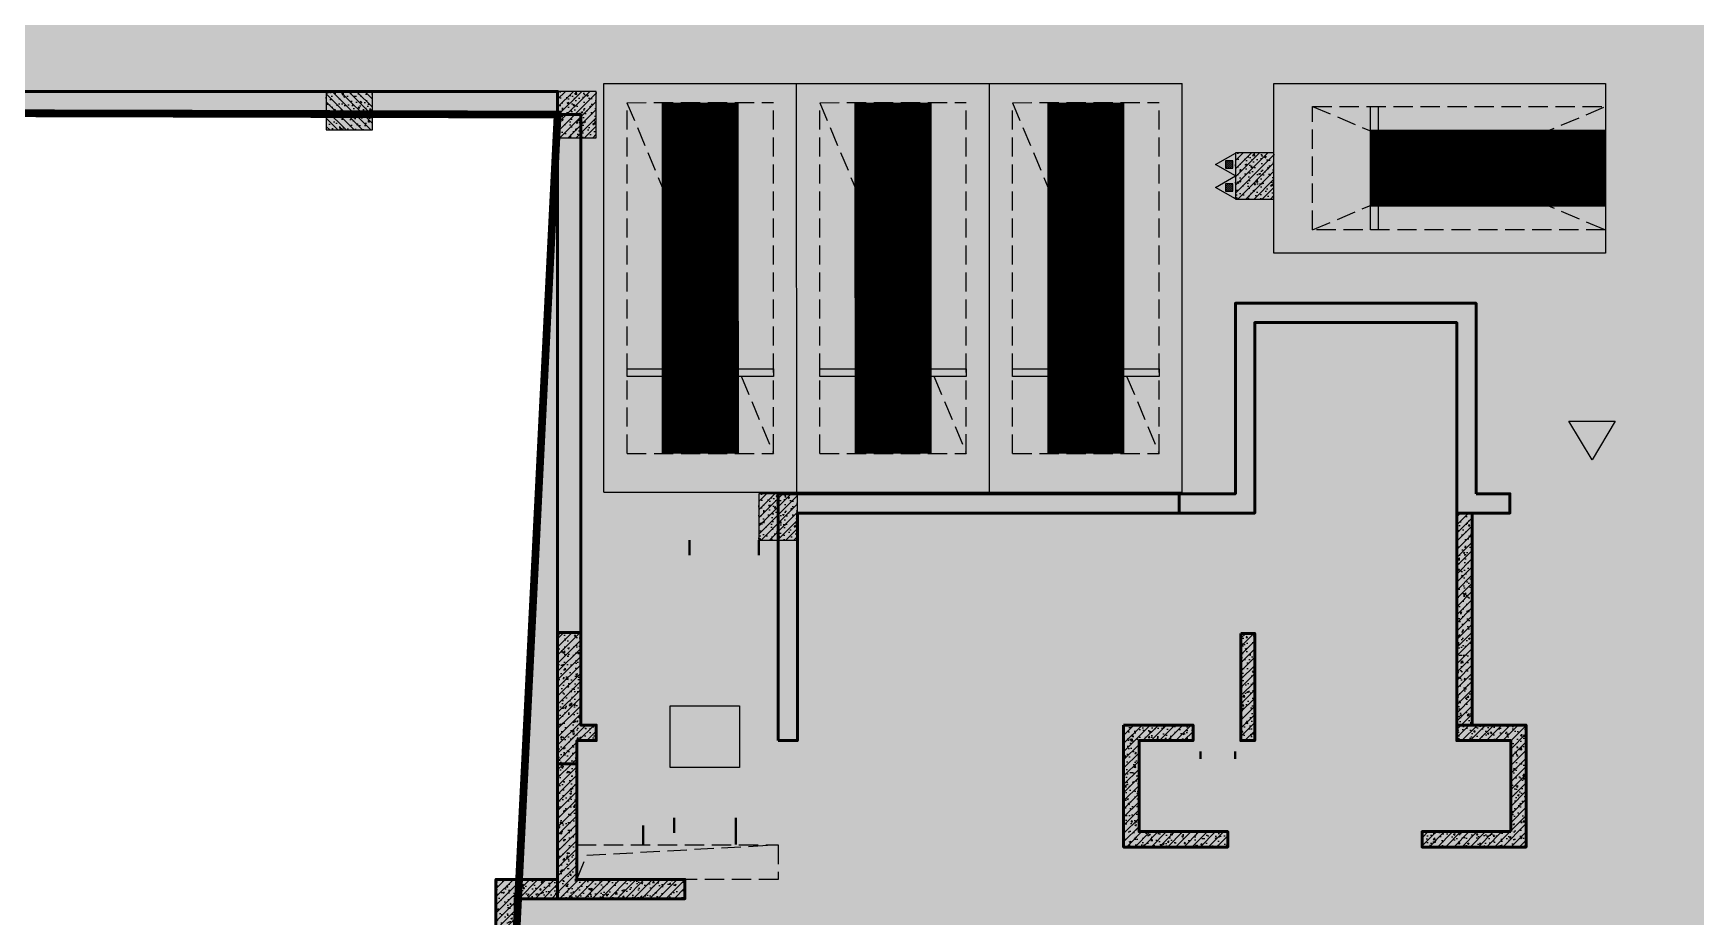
# Model space of a CAD drawing. Extents: x -1338203 to 1886333, y -530034 to 1031844.
# Drawn here: x 744757 to 766316, y -399255 to -387801 of the extents above; entities that cross this region are included whole.
import ezdxf

# ---------------------------------------------------------------- set-up
doc = ezdxf.new("R2010")
doc.units = 0
doc.header["$LTSCALE"] = 1000
doc.header["$MEASUREMENT"] = 0
for name, pattern in [('A-001-平面B2$0$__DASH', [0.35, 0.25, -0.1]), ('A-001-平面参照B2$0$A-001-平面参照B2$0$DASH', [0.35, 0.25, -0.1]), ('DASH', [0.35, 0.25, -0.1])]:
    doc.linetypes.add(name, pattern=pattern)
for name, color, linetype in [('A-001-平面参照B2$0$0A-O-HOLE', 52, 'Continuous'), ('A-001-车位参照B2$0$A-001-车位参照B2$0$0A-P-PKNG-CAR(B)', 21, 'Continuous'), ('M001-预留预埋B2$0$0M-A-JGLD', 3, 'Continuous'), ('M001-预留预埋B2$0$0M-A-LD', 4, 'Continuous'), ('M08预留预埋-B2$0$0M-A-LD', 4, 'Continuous'), ('p-a-regular', 5, 'Continuous'), ('S-08-墙柱B2_B1$0$0S-CW-HATCH', 251, 'Continuous'), ('S-08-墙柱B2_B1$0$0S-CW-HATCH-UP', 251, 'Continuous'), ('S001地下二墙柱$0$0S-CW-HATCH', 251, 'Continuous'), ('S001地下二墙柱$0$0S-CW-HATCH-UP', 251, 'Continuous'), ('S001地下二墙柱$0$S001地下二墙柱$0$0S-CC-LINE', 52, 'Continuous'), ('S001地下二墙柱$0$S001地下二墙柱$0$0S-CW-HATCH', 251, 'Continuous'), ('S001地下二墙柱$0$S001地下二墙柱$0$0S-CW-HATCH-UP', 251, 'Continuous'), ('地面指向箭头', 7, 'Continuous'), ('负二层消火栓$0$负二层消火栓$1$0P-EQUIP-FH', 7, 'Continuous')]:
    doc.layers.add(name, color=color, linetype=linetype)
doc.layers.add('p-a-mini', color=7, linetype='Continuous', true_color=0x0050ff)
doc.layers.add('p-a-regular-narrow', color=7, linetype='Continuous', true_color=0x9600ff)
doc.layers.add('p-h-walkable', color=7, linetype='Continuous', lineweight=70, true_color=0xf0f0f0)
doc.layers.add('S-08-墙柱B2_B1$0$0S-CW-LINE', color=7, linetype='Continuous', lineweight=50)
doc.layers.add('S001地下二墙柱$0$0S-CW-LINE', color=7, linetype='Continuous', lineweight=50)
pattern_1 = [(45, (761506.6001984025, -402460.9265819573), (-53.03300858899106, 53.03300858899107), []), (49.99999999999999, (761506.6001984025, -402460.9265819573), (215.178054780226, -18.82564049477853), [22.5, -247.5]), (355, (761506.6001984025, -402460.9265819573), (-41.6254000839, 225.6576401100035), [18, -198]), (100.4514, (761524.5317024025, -402462.4953839573), (173.5528145142065, 206.8318626182861), [19.122057, -210.3426336]), (46.18420000000002, (761506.6001984025, -402400.9265819573), (320.1723145876933, -49.65570429870542), [33.74999999999971, -371.2499999999977]), (96.6356, (761533.2812219025, -402405.0645740573), (280.398811664611, 292.2353612701325), [28.6830864, -315.5139]), (351.1842, (761506.6001984025, -402400.9265819573), (280.3985835400882, 292.2355802775974), [27, -297]), (21, (761536.6001984025, -402415.9265819573), (179.0721156355385, -120.7856671996016), [22.5, -247.5]), (326.0000000000001, (761536.6001984025, -402415.9265819573), (72.99459957647451, 217.5450135140559), [18, -198]), (71.4514, (761551.5228683031, -402425.9920637573), (252.066788574447, 96.75914901298572), [19.122057, -210.3426336]), (37.50000000000001, (761506.6001984025, -402460.9265819573), (3.647956595187201, 99.86815614939344), [0, -195.6, 0, -201, 0, -198.75]), (7.499999999999999, (761506.6001984025, -402460.9265819573), (78.92086123264458, 118.3235135647081), [0, -114.6, 0, -191.1, 0, -75.75]), (327.5, (761439.7001984022, -402460.9265819573), (160.1467308517227, -6.766461520313927), [0, -75, 0, -234, 0, -310.5]), (317.5, (761409.7001984022, -402460.9265819573), (174.9558508027159, 30.03149469969532), [0, -97.5, 0, -155.4, 0, -220.5])]

# ---------------------------------------------------------------- blocks, each defined once
blk = doc.blocks.new('A-001-平面参照B2$0$B1楼板开洞')
at = {"layer": 'A-001-平面参照B2$0$0A-O-HOLE', "linetype": 'A-001-平面参照B2$0$A-001-平面参照B2$0$DASH'}
blk.add_lwpolyline([(-14558.76704429323, -234709.9995023538), (-11948.76700405404, -234709.9995023538), (-11948.76700405404, -235159.9996627603), (-14558.76704429323, -235159.9996627603)], close=True, dxfattribs=at)
blk.add_lwpolyline([(-14558.76684735133, -235159.9996627603), (-14431.98645707639, -234845.9291761091), (-11948.76700405404, -234709.9995023538)], dxfattribs=at)
blk = doc.blocks.new('A-001-平面参照B2')
blk.add_blockref('A-001-平面参照B2$0$B1楼板开洞', (0.1359318754402921, 0.001880531723145396))
blk = doc.blocks.new('M08预留预埋-B2')
at = {"layer": 'M08预留预埋-B2$0$0M-A-LD', "elevation": 2600}
blk.add_lwpolyline([(-1164.99984736371, 5250.128775174497, 0, 0, 0), (-1614.999847364816, 5250.128775172867, 30, 30, 0), (-1614.999847326981, 5350.064387604245, 0, 0, 0), (-1164.999847401486, 5350.064387605875, 30, 30, 0), (-1164.99984736371, 5250.128775174497, 30, 30, 0)], format="xyseb", dxfattribs=at)
at = {"layer": 'M08预留预埋-B2$0$0M-A-LD'}
blk.add_lwpolyline([(-7640.000885794521, 4389.999057711684, 0, 0, 0), (-8840.000897538732, 4390.000942993793, 30, 30, 0), (-8840.000812280225, 4140.000076053344, 0, 0, 0), (-7640.00081228069, 4139.999924651725, 30, 30, 0)], format="xyseb", close=True, dxfattribs=at)
blk = doc.blocks.new('M001-预留预埋B2')
at = {"layer": 'M001-预留预埋B2$0$0M-A-JGLD', "elevation": 0.0004070720700073296}
blk.add_lwpolyline([(-13348.90275002888, -232910.0330127619), (-12448.90275002888, -232910.0330127615), (-12448.90275002865, -233710.0330127615), (-13348.90275002865, -233710.0330127619)], close=True, dxfattribs=at)
at = {"layer": 'M001-预留预埋B2$0$0M-A-LD', "elevation": 1.233240153756543e-06}
blk.add_lwpolyline([(-12198.90216192696, -230760.0007270228, 0, 0, 0), (-13098.90217899065, -230759.9988417407, 30, 30, 0), (-13098.90209373203, -230959.9648451447, 0, 0, 0), (-12198.9020937325, -230959.9649965463, 30, 30, 0)], format="xyseb", close=True, dxfattribs=at)
at = {"layer": 'M001-预留预埋B2$0$0M-A-LD', "elevation": 0.0004001139528060183}
blk.add_lwpolyline([(-12498.89332906157, -234360.040264877, 0, 0, 0), (-13298.89332761662, -234359.9813378938, 29.99999999999999, 29.99999999999999, 0), (-13298.90274934936, -234559.9712452909, 0, 0, 0), (-12498.90275071282, -234560.0284383935, 29.99999999999999, 29.99999999999999, 0), (-12498.89332906157, -234360.040264877, 29.99999999999999, 29.99999999999999, 0)], format="xyseb", dxfattribs=at)
for p in [(-4858.902933009318, -238849.9998091664, -0.0003980569898375679), (-4858.766990639735, -238849.9998579191, -0.000398056989837555)]:
    blk.add_blockref('M08预留预埋-B2', p)
blk = doc.blocks.new('负二层消火栓$0$负二层消火栓$1$$TwtSys$00000546')
h = blk.add_hatch()
h.set_pattern_fill('ANSI31', color=256, scale=200, style=0)
h.set_pattern_definition([(45, (-38543.80223862439, -6670.830405693208), (-17.67766952966369, 17.67766952966369), [])])
h.paths.add_polyline_path([(-64.92232553117356, 173.7449990885525), (64.922325531159, 173.7449990885525), (64.922325531159, 43.90034802621994), (-64.92232553117356, 43.90034802621994)])
for points in [[(0, 343.6163707387423), (-198.3870041439732, 0), (198.3870041439732, 0)], [(-64.92232553117356, 173.7449990885525), (64.922325531159, 173.7449990885525), (64.922325531159, 43.90034802621994), (-64.92232553117356, 43.90034802621994)]]:
    blk.add_lwpolyline(points, close=True)
blk = doc.blocks.new('负二层消火栓')
at = {"layer": '负二层消火栓$0$负二层消火栓$1$0P-EQUIP-FH', "xscale": -0.75, "yscale": 0.75, "zscale": 0.75, "rotation": 90}
for p in [(-6018.772966261371, -225891.2113191858), (-6018.772966261371, -226188.7918254016)]:
    blk.add_blockref('负二层消火栓$0$负二层消火栓$1$$TwtSys$00000546', p, dxfattribs=at)
blk = doc.blocks.new('A$Cb720460c')
at = {"layer": '地面指向箭头'}
h = blk.add_hatch(color=251, dxfattribs=at)
h.dxf.hatch_style = 1
h.paths.add_polyline_path([(352625.8092849948, 136407.8886272256), (352325.8092849948, 135907.8886272256), (352025.8092849948, 136407.8886272256)])
at = {"layer": '地面指向箭头', "color": 251, "flags": 128}
blk.add_lwpolyline([(352625.8092849948, 136407.8886272256), (352325.8092849948, 135907.8886272256), (352025.8092849948, 136407.8886272256), (352625.8092849948, 136407.8886272256)], dxfattribs=at)
blk = doc.blocks.new('A-001-车位参照B2$0$A-001-车位参照B2$0$A$C43AE5A3B')
at = {"color": 241}
blk.add_lwpolyline([(399.7159679607721, 0.0005249022506177425), (399.7159673825372, 4300.000524902251), (2599.715967382654, 4300.000525197946), (2599.715967960889, 0.000525197945535183)], close=True, dxfattribs=at)
at = {"color": 241, "linetype": 'DASH'}
for points in [[(699.7159679606557, 0.0005249425303190947), (699.7159672825364, 3800.000524942647), (2299.715967282653, 3800.000525228214), (2299.715967960656, 0.000525228213518858), (699.7159679606557, 0.0005249425303190947)], [(2299.715967282653, 3800.000525228214), (699.7159679606557, 0.0005249425303190947)], [(699.7159676611191, 3800.000524942763), (2299.715968339355, 0.0005252280971035361)]]:
    blk.add_lwpolyline(points, dxfattribs=at)
at = {"color": 241}
blk.add_lwpolyline([(699.7159675529692, 3050.000524942647), (2299.715967552853, 3050.000525157666), (2299.715967566241, 2950.000525157666), (699.7159674342256, 2950.000524872099), (699.7159675529692, 3050.000524942647)], dxfattribs=at)
at = {"layer": 'p-a-mini', "ltscale": 0.002, "const_width": 1000}
blk.add_lwpolyline([(1499.715967552969, 3050.000525050098), (1499.715967960889, 0.0005250500980764627)], dxfattribs=at)

msp = doc.modelspace()

# ---------------------------------------------------------------- hatches: boundary and pattern name
at = {"layer": 'p-h-walkable', "ltscale": 0.002}
h = msp.add_hatch(color=256, dxfattribs=at)
h.dxf.hatch_style = 1
h.paths.add_polyline_path([(728556.4094088443, -320761.2911765109), (728556.3547588947, -348211.5017243018), (746356.3484443948, -348211.5017242723), (750916.3484443898, -338175.0097184044), (842896.3491870692, -338175.0097184044), (843211.3492125742, -349155.0095694998), (839116.3492611168, -349155.0095695712), (839116.3492611168, -377051.4870058745), (864906.3547584309, -377051.4870058745), (864906.3547584309, -390806.5711709709), (875856.3484613771, -395571.4871842109), (875856.348461363, -404751.4874804067), (834560.3103806074, -404751.4874803963), (839142.6757868899, -442064.2876435285), (869465.2134576387, -438340.3927054469), (871163.1928136485, -452166.5193397896), (873704.0511599232, -451854.4778597266), (877328.6078072718, -464960.3959546241), (761875.9874196091, -479139.0716770189), (761132.9487910755, -468418.2650628918), (764950.6384080613, -465209.0494699521), (763252.8257613134, -451384.280298188), (799242.4407485438, -446964.4145689445), (793807.3212043041, -404751.4870716078), (750756.3491663808, -404751.4872862076), (751556.349166161, -388854.9743852809), (648066.6070076446, -388604.4137855553), (648066.5844366426, -380374.4093295055), (641016.6027933541, -380374.4093186745), (641512.3361103976, -365348.1631979565), (660006.5996086108, -364574.4137855692), (660306.599609829, -340846.8171705838), (656406.6057762853, -340846.8171707173), (656406.6057762853, -336396.8171708743), (656656.3547443041, -340532.365631887), (656406.3547442622, -332417.3777717449), (712156.3557747989, -332417.3777717449), (712080.9374175866, -320761.2911765098)])
at = {"layer": 'S-08-墙柱B2_B1$0$0S-CW-HATCH'}
h = msp.add_hatch(color=256, dxfattribs=at)
h.dxf.hatch_style = 1
h.paths.add_polyline_path([(763466.6001984025, -393770.9265819572), (763906.6001984025, -393770.9265819572), (763906.6001984025, -394020.9265819572), (763216.6001984025, -394020.9265819572), (763216.6001984025, -391550.9265819572), (760596.6001984025, -391550.9265819572), (760596.6001984007, -394020.9265819572), (759616.6001984025, -394020.9265819572), (759616.6001984025, -393770.9265819572), (760346.6001984025, -393770.9265819572), (760346.6001984025, -391300.9265819572), (763466.6001984025, -391300.9265819572)])
h = msp.add_hatch(color=256, dxfattribs=at)
h.dxf.hatch_style = 1
h.paths.add_polyline_path([(754416.6001984025, -396970.9265819572), (754416.6001984025, -395570.9265819572), (754416.6001984025, -393770.9265819572), (759616.6001984025, -393770.9265819572), (759616.6001984025, -394020.9265819572), (754666.6001984025, -394020.9265819572), (754666.6001984025, -396970.9265819572)])
h = msp.add_hatch(color=256, dxfattribs=at)
h.dxf.hatch_style = 1
h.paths.add_polyline_path([(763216.6001984025, -396770.9265819572), (763416.6001984025, -396770.9265819572), (763416.6001984025, -394020.9265819572), (763216.6001984025, -394020.9265819572)])
h = msp.add_hatch(color=256, dxfattribs=at)
h.dxf.hatch_style = 1
h.paths.add_polyline_path([(751556.6001984025, -395570.9265819572), (751856.6001984025, -395570.9265819573), (751856.6001984025, -396770.9265819572), (752056.6001984025, -396770.9265819572), (752056.6001984025, -396970.9265819572), (751806.6001984025, -396970.9265819572), (751806.6001984025, -397270.9265819572), (751556.6001984025, -397270.9265819572)])
h = msp.add_hatch(color=256, dxfattribs=at)
h.dxf.hatch_style = 1
h.paths.add_polyline_path([(760416.6001984025, -395580.9265819573), (760596.6001984025, -395580.9265819573), (760596.6001984025, -396970.9265819571), (760416.6001984025, -396970.9265819571)])
h = msp.add_hatch(color=256, dxfattribs=at)
h.dxf.hatch_style = 1
h.paths.add_polyline_path([(758896.6001984025, -396770.9265819572), (758896.6001984025, -398350.9265819572), (760246.6001984025, -398350.9265819572), (760246.6001984025, -398150.9265819572), (759096.6001984025, -398150.9265819572), (759096.6001984025, -396970.9265819572), (759796.6001984025, -396970.9265819572), (759796.6001984025, -396770.9265819572)])
h = msp.add_hatch(color=256, dxfattribs=at)
h.dxf.hatch_style = 1
h.paths.add_polyline_path([(763916.6001984025, -398150.9265819572), (762766.6001984025, -398150.9265819572), (762766.6001984025, -398350.9265819572), (764116.6001984025, -398350.9265819572), (764116.6001984025, -396770.9265819572), (763216.6001984025, -396770.9265819572), (763216.6001984025, -396970.9265819572), (763916.6001984025, -396970.9265819572)])
h = msp.add_hatch(color=256, dxfattribs=at)
h.dxf.hatch_style = 1
h.paths.add_polyline_path([(751556.6001984221, -397270.9265819572), (751556.6001984025, -399020.9265819573), (753206.6001984025, -399020.9265819573), (753206.6001984025, -398770.9265819572), (751806.6001984025, -398770.9265819572), (751806.6001984221, -397270.9265819572)])
h = msp.add_hatch(color=256, dxfattribs=at)
h.dxf.hatch_style = 1
h.paths.add_polyline_path([(750756.6001984025, -401610.9267408896), (750756.6001984025, -398770.9265819573), (751556.6001984025, -398770.9265819573), (751556.6001984025, -399020.9265819573), (751006.6001984025, -399020.9265819573), (751006.6001984025, -401610.9267408896)])
at = {"layer": 'S-08-墙柱B2_B1$0$0S-CW-HATCH-UP'}
h = msp.add_hatch(dxfattribs=at)
h.set_pattern_fill('钢筋混凝土', color=256, scale=30)
h.set_pattern_definition(pattern_1)
h.paths.add_polyline_path([(763466.6001984025, -393770.9265819572), (763906.6001984025, -393770.9265819572), (763906.6001984025, -394020.9265819572), (763216.6001984025, -394020.9265819572), (763216.6001984025, -391550.9265819572), (760596.6001984025, -391550.9265819572), (760596.6001984007, -394020.9265819572), (759616.6001984025, -394020.9265819572), (759616.6001984025, -393770.9265819572), (760346.6001984025, -393770.9265819572), (760346.6001984025, -391300.9265819572), (763466.6001984025, -391300.9265819572)])
h = msp.add_hatch(dxfattribs=at)
h.set_pattern_fill('钢筋混凝土', color=256, scale=30)
h.set_pattern_definition(pattern_1)
h.paths.add_polyline_path([(754416.6001984025, -396970.9265819572), (754416.6001984025, -395570.9265819572), (754416.6001984025, -393770.9265819572), (759616.6001984025, -393770.9265819572), (759616.6001984025, -394020.9265819572), (754666.6001984025, -394020.9265819572), (754666.6001984025, -396970.9265819572)])
h = msp.add_hatch(dxfattribs=at)
h.set_pattern_fill('钢筋混凝土', color=256, scale=30)
h.set_pattern_definition(pattern_1)
h.paths.add_polyline_path([(763216.6001984025, -396770.9265819572), (763416.6001984025, -396770.9265819572), (763416.6001984025, -394020.9265819572), (763216.6001984025, -394020.9265819572)])
h = msp.add_hatch(dxfattribs=at)
h.set_pattern_fill('钢筋混凝土', color=256, scale=30)
h.set_pattern_definition([(45, (761506.6001984025, -402460.9265819573), (-53.03300858899106, 53.03300858899107), []), (49.99999999999999, (761506.6001984025, -402460.9265819573), (215.178054780226, -18.82564049477853), [22.5, -247.5]), (355, (761506.6001984025, -402460.9265819573), (-41.6254000839, 225.6576401100035), [18, -198]), (100.4514, (761524.5317024025, -402462.4953839573), (173.5528145142065, 206.8318626182861), [19.122057, -210.3426336]), (46.18420000000002, (761506.6001984025, -402400.9265819573), (320.1723145876933, -49.65570429870542), [33.74999999999999, -371.2499999999999]), (96.6356, (761533.2812219026, -402405.0645740573), (280.398811664611, 292.2353612701325), [28.6830864, -315.5139]), (351.1842, (761506.6001984025, -402400.9265819573), (280.3985835400882, 292.2355802775974), [27, -297]), (21, (761536.6001984025, -402415.9265819573), (179.0721156355385, -120.7856671996016), [22.5, -247.5]), (326.0000000000001, (761536.6001984025, -402415.9265819573), (72.99459957647451, 217.5450135140559), [18, -198]), (71.4514, (761551.5228683025, -402425.9920637573), (252.066788574447, 96.75914901298572), [19.122057, -210.3426336]), (37.50000000000001, (761506.6001984025, -402460.9265819573), (3.647956595187201, 99.86815614939344), [0, -195.6, 0, -201, 0, -198.75]), (7.499999999999999, (761506.6001984025, -402460.9265819573), (78.92086123264458, 118.3235135647081), [0, -114.6, 0, -191.1, 0, -75.75]), (327.5, (761439.7001984025, -402460.9265819573), (160.1467308517227, -6.766461520313927), [0, -75, 0, -234, 0, -310.5]), (317.5, (761409.7001984025, -402460.9265819573), (174.9558508027159, 30.03149469969532), [0, -97.5, 0, -155.4, 0, -220.5])])
h.paths.add_polyline_path([(751556.6001984025, -395570.9265819572), (751856.6001984025, -395570.9265819573), (751856.6001984025, -396770.9265819572), (752056.6001984025, -396770.9265819572), (752056.6001984025, -396970.9265819572), (751806.6001984025, -396970.9265819572), (751806.6001984025, -397270.9265819572), (751556.6001984025, -397270.9265819572)])
h = msp.add_hatch(dxfattribs=at)
h.set_pattern_fill('钢筋混凝土', color=256, scale=30)
h.set_pattern_definition([(45, (-3496387.303751316, 348669.923996056), (-53.03300858899106, 53.03300858899107), []), (49.99999999999999, (-3496387.303751316, 348669.923996056), (215.178054780226, -18.82564049477853), [22.5, -247.5]), (355, (-3496387.303751316, 348669.923996056), (-41.6254000839, 225.6576401100035), [18, -198]), (100.4514, (-3496369.372247316, 348668.355194056), (173.5528145142065, 206.8318626182861), [19.122057, -210.3426336]), (46.18420000000002, (-3496387.303751316, 348729.923996056), (320.1723145876933, -49.65570429870542), [33.74999999999986, -371.2499999999989]), (96.6356, (-3496360.622727816, 348725.786003956), (280.398811664611, 292.2353612701325), [28.6830864, -315.5139]), (351.1842, (-3496387.303751316, 348729.923996056), (280.3985835400882, 292.2355802775974), [27, -297]), (21, (-3496357.303751316, 348714.923996056), (179.0721156355385, -120.7856671996016), [22.5, -247.5]), (326.0000000000001, (-3496357.303751316, 348714.923996056), (72.99459957647451, 217.5450135140559), [18, -198]), (71.4514, (-3496342.381081417, 348704.858514256), (252.066788574447, 96.75914901298572), [19.122057, -210.3426336]), (37.50000000000001, (-3496387.303751316, 348669.923996056), (3.647956595187201, 99.86815614939344), [0, -195.6, 0, -201, 0, -198.75]), (7.499999999999999, (-3496387.303751316, 348669.923996056), (78.92086123264458, 118.3235135647081), [0, -114.6, 0, -191.1, 0, -75.75]), (327.5, (-3496454.203751317, 348669.923996056), (160.1467308517227, -6.766461520313927), [0, -75, 0, -234, 0, -310.5]), (317.5, (-3496484.203751317, 348669.923996056), (174.9558508027159, 30.03149469969532), [0, -97.5, 0, -155.4, 0, -220.5])])
h.paths.add_polyline_path([(760416.6001984025, -395580.9265819573), (760596.6001984025, -395580.9265819573), (760596.6001984025, -396970.9265819571), (760416.6001984025, -396970.9265819571)])
h = msp.add_hatch(dxfattribs=at)
h.set_pattern_fill('钢筋混凝土', color=256, scale=30)
h.set_pattern_definition(pattern_1)
h.paths.add_polyline_path([(758896.6001984025, -396770.9265819572), (758896.6001984025, -398350.9265819572), (760246.6001984025, -398350.9265819572), (760246.6001984025, -398150.9265819572), (759096.6001984025, -398150.9265819572), (759096.6001984025, -396970.9265819572), (759796.6001984025, -396970.9265819572), (759796.6001984025, -396770.9265819572)])
h = msp.add_hatch(dxfattribs=at)
h.set_pattern_fill('钢筋混凝土', color=256, scale=30)
h.set_pattern_definition(pattern_1)
h.paths.add_polyline_path([(763916.6001984025, -398150.9265819572), (762766.6001984025, -398150.9265819572), (762766.6001984025, -398350.9265819572), (764116.6001984025, -398350.9265819572), (764116.6001984025, -396770.9265819572), (763216.6001984025, -396770.9265819572), (763216.6001984025, -396970.9265819572), (763916.6001984025, -396970.9265819572)])
h = msp.add_hatch(dxfattribs=at)
h.set_pattern_fill('钢筋混凝土', color=256, scale=30)
h.set_pattern_definition([(45, (761506.6001984025, -402460.9265819573), (-53.03300858899106, 53.03300858899107), []), (49.99999999999999, (761506.6001984025, -402460.9265819573), (215.178054780226, -18.82564049477853), [22.5, -247.5]), (355, (761506.6001984025, -402460.9265819573), (-41.6254000839, 225.6576401100035), [18, -198]), (100.4514, (761524.5317024025, -402462.4953839573), (173.5528145142065, 206.8318626182861), [19.122057, -210.3426336]), (46.18420000000002, (761506.6001984025, -402400.9265819573), (320.1723145876933, -49.65570429870542), [33.74999999999993, -371.2499999999994]), (96.6356, (761533.2812219025, -402405.0645740573), (280.398811664611, 292.2353612701325), [28.6830864, -315.5139]), (351.1842, (761506.6001984025, -402400.9265819573), (280.3985835400882, 292.2355802775974), [27, -297]), (21, (761536.6001984025, -402415.9265819573), (179.0721156355385, -120.7856671996016), [22.5, -247.5]), (326.0000000000001, (761536.6001984025, -402415.9265819573), (72.99459957647451, 217.5450135140559), [18, -198]), (71.4514, (761551.5228683031, -402425.9920637573), (252.066788574447, 96.75914901298572), [19.122057, -210.3426336]), (37.50000000000001, (761506.6001984025, -402460.9265819573), (3.647956595187201, 99.86815614939344), [0, -195.6, 0, -201, 0, -198.75]), (7.499999999999999, (761506.6001984025, -402460.9265819573), (78.92086123264458, 118.3235135647081), [0, -114.6, 0, -191.1, 0, -75.75]), (327.5, (761439.7001984022, -402460.9265819573), (160.1467308517227, -6.766461520313927), [0, -75, 0, -234, 0, -310.5]), (317.5, (761409.7001984022, -402460.9265819573), (174.9558508027159, 30.03149469969532), [0, -97.5, 0, -155.4, 0, -220.5])])
h.paths.add_polyline_path([(751556.6001984221, -397270.9265819572), (751556.6001984025, -399020.9265819573), (753206.6001984025, -399020.9265819573), (753206.6001984025, -398770.9265819572), (751806.6001984025, -398770.9265819572), (751806.6001984221, -397270.9265819572)])
h = msp.add_hatch(dxfattribs=at)
h.set_pattern_fill('钢筋混凝土', color=256, scale=30)
h.set_pattern_definition(pattern_1)
h.paths.add_polyline_path([(750756.6001984025, -401610.9267408896), (750756.6001984025, -398770.9265819573), (751556.6001984025, -398770.9265819573), (751556.6001984025, -399020.9265819573), (751006.6001984025, -399020.9265819573), (751006.6001984025, -401610.9267408896)])
at = {"layer": 'S001地下二墙柱$0$0S-CW-HATCH'}
h = msp.add_hatch(color=256, dxfattribs=at)
h.dxf.hatch_style = 1
h.paths.add_polyline_path([(712866.6070076446, -388554.4137860737), (751556.6001990568, -388554.4137860737), (751556.6001990568, -388854.413786074), (712866.6070076446, -388854.413786074)])
at = {"layer": 'S001地下二墙柱$0$0S-CW-HATCH-UP'}
h = msp.add_hatch(dxfattribs=at)
h.set_pattern_fill('钢筋混凝土', color=256, scale=30)
h.set_pattern_definition([(45, (249117.9767072517, -171970.6209743245), (-53.03300858899107, 53.03300858899107), []), (49.99999999999999, (249117.9767072517, -171970.6209743245), (215.178054780226, -18.82564049477853), [22.5, -247.5]), (355, (249117.9767072517, -171970.6209743245), (-41.6254000839, 225.6576401100035), [18, -198]), (100.4514, (249135.9082112517, -171972.1897763245), (173.5528145142065, 206.8318626182861), [19.122057, -210.3426336]), (46.18420000000002, (249117.9767072517, -171910.6209743245), (320.1723145876933, -49.65570429870542), [33.74999999999999, -371.2499999999999]), (96.6356, (249144.6577307517, -171914.7589664244), (280.398811664611, 292.2353612701325), [28.6830864, -315.5139]), (351.1842, (249117.9767072517, -171910.6209743245), (280.3985835400882, 292.2355802775974), [27, -297]), (21, (249147.9767072517, -171925.6209743245), (179.0721156355385, -120.7856671996016), [22.5, -247.5]), (326.0000000000001, (249147.9767072517, -171925.6209743245), (72.99459957647451, 217.5450135140559), [18, -198]), (71.4514, (249162.8993771517, -171935.6864561245), (252.066788574447, 96.75914901298572), [19.122057, -210.3426336]), (37.50000000000001, (249117.9767072517, -171970.6209743245), (3.647956595187201, 99.86815614939344), [0, -195.6, 0, -201, 0, -198.75]), (7.499999999999999, (249117.9767072517, -171970.6209743245), (78.92086123264458, 118.3235135647081), [0, -114.6, 0, -191.1, 0, -75.75]), (327.5, (249051.0767072517, -171970.6209743245), (160.1467308517227, -6.766461520313927), [0, -75, 0, -234, 0, -310.5]), (317.5, (249021.0767072517, -171970.6209743245), (174.9558508027159, 30.03149469969532), [0, -97.5, 0, -155.4, 0, -220.5])])
h.paths.add_polyline_path([(712866.6070076446, -388554.4137860737), (751556.6001990568, -388554.4137860737), (751556.6001990568, -388854.413786074), (712866.6070076446, -388854.413786074)])
at = {"layer": 'S001地下二墙柱$0$S001地下二墙柱$0$0S-CW-HATCH'}
h = msp.add_hatch(color=256, dxfattribs=at)
h.dxf.hatch_style = 1
h.paths.add_polyline_path([(749156.6057899254, -389054.4137826242), (749156.6057899254, -388554.4137826242), (748556.6057899254, -388554.4137826242), (748556.6057899254, -389054.4137826242)])
h = msp.add_hatch(color=256, dxfattribs=at)
h.dxf.hatch_style = 1
h.paths.add_polyline_path([(752056.6001950796, -388554.4137860739), (751556.6001950796, -388554.4137860739), (751556.6001950796, -389154.4137860739), (752056.6001950796, -389154.4137860739)])
at = {"layer": 'S001地下二墙柱$0$S001地下二墙柱$0$0S-CW-HATCH', "ltscale": 0.002}
h = msp.add_hatch(color=256, dxfattribs=at)
h.dxf.hatch_style = 1
h.paths.add_polyline_path([(751556.6001977879, -388554.4137860739), (751856.6001977879, -388554.4137860739), (751856.6001977879, -395570.9265830027), (751556.6001977879, -395570.9265830027)])
at = {"layer": 'S001地下二墙柱$0$S001地下二墙柱$0$0S-CW-HATCH'}
h = msp.add_hatch(color=256, dxfattribs=at)
h.dxf.hatch_style = 1
h.paths.add_polyline_path([(760846.6001956942, -389350.9264061031), (760346.6001956942, -389350.9264061031), (760346.6001956942, -389950.9264061031), (760846.6001956942, -389950.9264061031)])
h = msp.add_hatch(color=256, dxfattribs=at)
h.dxf.hatch_style = 1
h.paths.add_polyline_path([(754666.60019841, -393770.9265819573), (754166.60019841, -393770.9265819573), (754166.60019841, -394370.9265819573), (754666.60019841, -394370.9265819573)])
at = {"layer": 'S001地下二墙柱$0$S001地下二墙柱$0$0S-CW-HATCH-UP'}
h = msp.add_hatch(dxfattribs=at)
h.set_pattern_fill('钢筋混凝土', color=256, scale=30, angle=-90.00000000000001)
h.set_pattern_definition([(315, (758108.3327505994, -421365.1463851367), (53.03300858899107, 53.03300858899105), []), (320, (758108.3327505994, -421365.1463851367), (-18.82564049477857, -215.178054780226), [22.5, -247.5]), (265, (758108.3327505994, -421365.1463851367), (225.6576401100035, 41.62540008389996), [18, -198]), (10.45139999999999, (758106.7639485965, -421383.0778891367), (206.831862618286, -173.5528145142065), [19.122057, -210.3426336]), (316.1842, (758168.3327505994, -421365.1463851367), (-49.65570429870548, -320.1723145876933), [33.74999999999982, -371.2499999999986]), (6.635599999999986, (758164.1947584967, -421391.8274086367), (292.2353612701324, -280.3988116646111), [28.68308639999904, -315.5138999999846]), (261.1841999999999, (758168.3327505994, -421365.1463851367), (292.2355802775973, -280.3985835400882), [26.99999999999904, -296.9999999999847]), (291, (758153.3327505994, -421395.1463851367), (-120.7856671996017, -179.0721156355385), [22.5, -247.5]), (236, (758153.3327505994, -421395.1463851367), (217.5450135140559, -72.99459957647456), [18, -198]), (341.4514, (758143.2672687988, -421410.0690550367), (96.75914901298567, -252.066788574447), [19.122057, -210.3426336]), (307.5, (758108.3327505994, -421365.1463851367), (99.86815614939344, -3.647956595187219), [0, -195.5999999999986, 0, -200.9999999999986, 0, -198.7499999999986]), (277.5, (758108.3327505994, -421365.1463851367), (118.3235135647081, -78.92086123264461), [0, -114.6, 0, -191.1, 0, -75.74999999999999]), (237.5, (758108.3327505994, -421298.2463851367), (-6.766461520313956, -160.1467308517227), [0, -75, 0, -234, 0, -310.5]), (227.5, (758108.3327505994, -421268.2463851367), (30.03149469969529, -174.9558508027159), [0, -97.5, 0, -155.4, 0, -220.5])])
h.paths.add_polyline_path([(749156.6057899254, -389054.4137826242), (749156.6057899254, -388554.4137826242), (748556.6057899254, -388554.4137826242), (748556.6057899254, -389054.4137826242)])
h = msp.add_hatch(dxfattribs=at)
h.set_pattern_fill('钢筋混凝土', color=256, scale=30)
h.set_pattern_definition([(45, (784367.3327975939, -379602.6868253998), (-53.03300858899106, 53.03300858899107), []), (49.99999999999999, (784367.3327975939, -379602.6868253998), (215.178054780226, -18.82564049477853), [22.5, -247.5]), (355, (784367.3327975939, -379602.6868253998), (-41.6254000839, 225.6576401100035), [18, -198]), (100.4514, (784385.2643015939, -379604.2556273998), (173.5528145142065, 206.8318626182861), [19.122057, -210.3426336]), (46.18420000000002, (784367.3327975939, -379542.6868253998), (320.1723145876933, -49.65570429870542), [33.74999999999795, -371.2499999999836]), (96.6356, (784394.013821091, -379546.8248174998), (280.398811664611, 292.2353612701325), [28.6830864, -315.5139]), (351.1842, (784367.3327975939, -379542.6868253998), (280.3985835400882, 292.2355802775974), [27, -297]), (21, (784397.3327975939, -379557.6868253998), (179.0721156355385, -120.7856671996016), [22.5, -247.5]), (326.0000000000001, (784397.3327975939, -379557.6868253998), (72.99459957647451, 217.5450135140559), [18, -198]), (71.4514, (784412.2554674926, -379567.7523071998), (252.066788574447, 96.75914901298572), [19.122057, -210.3426336]), (37.50000000000001, (784367.3327975939, -379602.6868253998), (3.647956595187201, 99.86815614939344), [0, -195.6, 0, -201, 0, -198.75]), (7.499999999999999, (784367.3327975939, -379602.6868253998), (78.92086123264458, 118.3235135647081), [0, -114.6, 0, -191.1, 0, -75.75]), (327.5, (784300.4327975917, -379602.6868253998), (160.1467308517227, -6.766461520313927), [0, -75, 0, -234, 0, -310.5]), (317.5, (784270.4327975917, -379602.6868253998), (174.9558508027159, 30.03149469969532), [0, -97.5, 0, -155.4, 0, -220.5])])
h.paths.add_polyline_path([(752056.6001950796, -388554.4137860739), (751556.6001950796, -388554.4137860739), (751556.6001950796, -389154.4137860739), (752056.6001950796, -389154.4137860739)])
at = {"layer": 'S001地下二墙柱$0$S001地下二墙柱$0$0S-CW-HATCH-UP', "ltscale": 0.002}
h = msp.add_hatch(dxfattribs=at)
h.set_pattern_fill('钢筋混凝土', color=256, scale=30)
h.set_pattern_definition([(45, (0.0004875729791820049, -9.213067824020982e-05), (-53.03300858899106, 53.03300858899107), []), (49.99999999999999, (0.0004875729791820049, -9.213067824020982e-05), (215.178054780226, -18.82564049477853), [22.5, -247.5]), (355, (0.0004875729791820049, -9.213067824020982e-05), (-41.6254000839, 225.6576401100035), [18, -198]), (100.4514, (17.93199157295749, -1.568894130701665), (173.5528145142065, 206.8318626182861), [19.122057, -210.3426336]), (46.18420000000002, (0.0004875729791820049, 59.99990786932176), (320.1723145876933, -49.65570429870542), [33.74999999999853, -371.2499999999882]), (96.6356, (26.68151107383892, 55.86191576934652), (280.398811664611, 292.2353612701325), [28.6830864, -315.5139]), (351.1842, (0.0004875729791820049, 59.99990786932176), (280.3985835400882, 292.2355802775974), [27, -297]), (21, (30.00048757297918, 44.99990786932176), (179.0721156355385, -120.7856671996016), [22.5, -247.5]), (326.0000000000001, (30.00048757297918, 44.99990786932176), (72.99459957647451, 217.5450135140559), [18, -198]), (71.4514, (44.92315747542307, 34.93442606931785), (252.066788574447, 96.75914901298572), [19.122057, -210.3426336]), (37.50000000000001, (0.0004875729791820049, -9.213067824020982e-05), (3.647956595187201, 99.86815614939344), [0, -195.6, 0, -201, 0, -198.75]), (7.499999999999999, (0.0004875729791820049, -9.213067824020982e-05), (78.92086123264458, 118.3235135647081), [0, -114.6, 0, -191.1, 0, -75.75]), (327.5, (-66.8995124255307, -9.213067824020982e-05), (160.1467308517227, -6.766461520313927), [0, -75, 0, -234, 0, -310.5]), (317.5, (-96.8995124255307, -9.213067824020982e-05), (174.9558508027159, 30.03149469969532), [0, -97.5, 0, -155.4, 0, -220.5])])
h.paths.add_polyline_path([(751556.6001977879, -388554.4137860739), (751856.6001977879, -388554.4137860739), (751856.6001977879, -395570.9265830027), (751556.6001977879, -395570.9265830027)])
at = {"layer": 'S001地下二墙柱$0$S001地下二墙柱$0$0S-CW-HATCH-UP'}
h = msp.add_hatch(dxfattribs=at)
h.set_pattern_fill('钢筋混凝土', color=256, scale=30)
h.set_pattern_definition([(45, (793157.3327982086, -380399.1994454291), (-53.03300858899106, 53.03300858899107), []), (49.99999999999999, (793157.3327982086, -380399.1994454291), (215.178054780226, -18.82564049477853), [22.5, -247.5]), (355, (793157.3327982086, -380399.1994454291), (-41.6254000839, 225.6576401100035), [18, -198]), (100.4514, (793175.2643022086, -380400.7682474291), (173.5528145142065, 206.8318626182861), [19.122057, -210.3426336]), (46.18420000000002, (793157.3327982086, -380339.1994454291), (320.1723145876933, -49.65570429870542), [33.74999999999795, -371.2499999999836]), (96.6356, (793184.0138217076, -380343.3374375291), (280.398811664611, 292.2353612701325), [28.6830864, -315.5139]), (351.1842, (793157.3327982086, -380339.1994454291), (280.3985835400882, 292.2355802775974), [27, -297]), (21, (793187.3327982086, -380354.1994454291), (179.0721156355385, -120.7856671996016), [22.5, -247.5]), (326.0000000000001, (793187.3327982086, -380354.1994454291), (72.99459957647451, 217.5450135140559), [18, -198]), (71.4514, (793202.2554681073, -380364.2649272291), (252.066788574447, 96.75914901298572), [19.122057, -210.3426336]), (37.50000000000001, (793157.3327982086, -380399.1994454291), (3.647956595187201, 99.86815614939344), [0, -195.6, 0, -201, 0, -198.75]), (7.499999999999999, (793157.3327982086, -380399.1994454291), (78.92086123264458, 118.3235135647081), [0, -114.6, 0, -191.1, 0, -75.75]), (327.5, (793090.4327982063, -380399.1994454291), (160.1467308517227, -6.766461520313927), [0, -75, 0, -234, 0, -310.5]), (317.5, (793060.4327982063, -380399.1994454291), (174.9558508027159, 30.03149469969532), [0, -97.5, 0, -155.4, 0, -220.5])])
h.paths.add_polyline_path([(760846.6001956942, -389350.9264061031), (760346.6001956942, -389350.9264061031), (760346.6001956942, -389950.9264061031), (760846.6001956942, -389950.9264061031)])
h = msp.add_hatch(dxfattribs=at)
h.set_pattern_fill('钢筋混凝土', color=256, scale=30)
h.set_pattern_definition([(45, (786977.3328009243, -384819.1996212833), (-53.03300858899106, 53.03300858899107), []), (49.99999999999999, (786977.3328009243, -384819.1996212833), (215.178054780226, -18.82564049477853), [22.5, -247.5]), (355, (786977.3328009243, -384819.1996212833), (-41.6254000839, 225.6576401100035), [18, -198]), (100.4514, (786995.2643049243, -384820.7684232833), (173.5528145142065, 206.8318626182861), [19.122057, -210.3426336]), (46.18420000000002, (786977.3328009243, -384759.1996212833), (320.1723145876933, -49.65570429870542), [33.74999999999796, -371.2499999999837]), (96.6356, (787004.0138244214, -384763.3376133832), (280.398811664611, 292.2353612701325), [28.6830864, -315.5139]), (351.1842, (786977.3328009243, -384759.1996212833), (280.3985835400882, 292.2355802775974), [27, -297]), (21, (787007.3328009243, -384774.1996212833), (179.0721156355385, -120.7856671996016), [22.5, -247.5]), (326.0000000000001, (787007.3328009243, -384774.1996212833), (72.99459957647451, 217.5450135140559), [18, -198]), (71.4514, (787022.255470823, -384784.2651030833), (252.066788574447, 96.75914901298572), [19.122057, -210.3426336]), (37.50000000000001, (786977.3328009243, -384819.1996212833), (3.647956595187201, 99.86815614939344), [0, -195.6, 0, -201, 0, -198.75]), (7.499999999999999, (786977.3328009243, -384819.1996212833), (78.92086123264458, 118.3235135647081), [0, -114.6, 0, -191.1, 0, -75.75]), (327.5, (786910.4328009221, -384819.1996212833), (160.1467308517227, -6.766461520313927), [0, -75, 0, -234, 0, -310.5]), (317.5, (786880.4328009221, -384819.1996212833), (174.9558508027159, 30.03149469969532), [0, -97.5, 0, -155.4, 0, -220.5])])
h.paths.add_polyline_path([(754666.60019841, -393770.9265819573), (754166.60019841, -393770.9265819573), (754166.60019841, -394370.9265819573), (754666.60019841, -394370.9265819573)])

# ---------------------------------------------------------------- linework, layer by layer
for p, q in [((752156.3557849592, -388450.6267270645), (754656.355773625, -388450.3890529551)), ((752156.8596467709, -393750.6267031416), (752156.3557849592, -388450.6267270645)), ((754656.3557850784, -388450.6267261109), (757156.3557737442, -388450.3890520015)), ((754656.8596359133, -393750.3890289725), (754656.355773625, -388450.3890529551)), ((754656.8596468901, -393750.6267021879), (754656.3557850784, -388450.6267261109)), ((757156.3557850784, -388450.6267246804), (759656.3557737442, -388450.389050571)), ((757156.8596360325, -393750.3890280188), (757156.3557737442, -388450.3890520015)), ((757156.8596468901, -393750.6267007574), (757156.3557850784, -388450.6267246804)), ((759656.8596360325, -393750.3890265883), (759656.3557737442, -388450.389050571)), ((752156.8596467709, -393750.6267031416), (754656.8596359133, -393750.3890289725)), ((754656.8596468901, -393750.6267021879), (757156.8596360325, -393750.3890280188)), ((757156.8596468901, -393750.6267007574), (759656.8596360325, -393750.3890265883))]:
    msp.add_line(p, q)
at = {"linetype": 'A-001-平面B2$0$__DASH'}
for p, q in [((752456.3795512699, -388700.5982050546), (754356.3795424459, -388700.4175727339)), ((752456.8121182516, -393250.5981845071), (752456.3795512699, -388700.5982050546)), ((754356.8121094276, -393250.4175521267), (754356.3795424459, -388700.4175727339)), ((754956.3795513891, -388700.598204101), (756856.3795425651, -388700.4175717803)), ((754956.8121183708, -393250.5981835534), (754956.3795513891, -388700.598204101)), ((756856.8121095469, -393250.4175511731), (756856.3795425651, -388700.4175717803)), ((757456.3795513891, -388700.5982026705), (759356.3795425651, -388700.4175703498)), ((757456.8121183708, -393250.5981821229), (757456.3795513891, -388700.5982026705)), ((759356.8121095469, -393250.4175497426), (759356.3795425651, -388700.4175703498)), ((752456.8121182516, -393250.5981845071), (754356.8121094276, -393250.4175521267)), ((754956.8121183708, -393250.5981835534), (756856.8121095469, -393250.4175511731)), ((757456.8121183708, -393250.5981821229), (759356.8121095469, -393250.4175497426))]:
    msp.add_line(p, q, dxfattribs=at)
for points in [[(752456.3795512699, -388700.5982050546), (754356.8121094276, -393250.4175521267)], [(754956.3795513891, -388700.598204101), (756856.8121095469, -393250.4175511731)], [(757456.3795513891, -388700.5982026705), (759356.8121095469, -393250.4175497426)]]:
    msp.add_lwpolyline(points, dxfattribs=at)
for points in [[(754356.7170396409, -392250.4175566486), (752456.7170484648, -392250.5981890289), (752456.7075416292, -392150.5981894871), (754356.7075328053, -392150.4175571067)], [(756856.7170397601, -392250.4175556949), (754956.717048584, -392250.5981880752), (754956.7075417484, -392150.5981885334), (756856.7075329245, -392150.417556153)], [(759356.7170397601, -392250.4175542644), (757456.717048584, -392250.5981866447), (757456.7075417484, -392150.5981871029), (759356.7075329245, -392150.4175547225)]]:
    msp.add_lwpolyline(points, close=True)
at = {"layer": 'p-a-regular', "ltscale": 0.002, "const_width": 999.9999999999999}
for points in [[(753406.379546858, -388700.5078888943), (753406.8121138398, -393250.507868317)], [(758406.3795469772, -388700.5078865101), (758406.812113959, -393250.5078659328)]]:
    msp.add_lwpolyline(points, dxfattribs=at)
at = {"layer": 'p-a-regular-narrow', "ltscale": 0.002, "const_width": 999.9999999999999}
msp.add_lwpolyline([(755906.3795469772, -388700.5078879406), (755906.812113959, -393250.5078673633)], dxfattribs=at)
at = {"layer": 'p-h-walkable', "ltscale": 0.002, "const_width": 100, "elevation": -83050.00000000013}
msp.add_lwpolyline([(864906.3547584309, -377051.4870058745), (864906.3547584309, -390806.5711709709), (875856.3484613771, -395571.4871842109), (875856.348461363, -404751.4874804067), (834560.3103806074, -404751.4874803963), (839142.6757868899, -442064.2876435285), (869465.2134576387, -438340.3927054469), (871163.1928136485, -452166.5193397896), (873704.0511599232, -451854.4778597266), (877328.6078072718, -464960.3959546241), (761875.9874196091, -479139.0716770189), (761132.9487910755, -468418.2650628918), (764950.6384080613, -465209.0494699521), (763252.8257613134, -451384.280298188), (799242.4407485438, -446964.4145689445), (793807.3212043041, -404751.4870716078), (750756.3491663808, -404751.4872862076), (751556.349166161, -388854.9743852809), (648066.6070076446, -388604.4137855553)], dxfattribs=at)
at = {"layer": 'S-08-墙柱B2_B1$0$0S-CW-LINE'}
for points in [[(763466.6001984025, -393770.9265819572), (763906.6001984025, -393770.9265819572), (763906.6001984025, -394020.9265819572), (763216.6001984025, -394020.9265819572), (763216.6001984025, -391550.9265819572), (760596.6001984025, -391550.9265819572), (760596.6001984007, -394020.9265819572), (759616.6001984025, -394020.9265819572), (759616.6001984025, -393770.9265819572), (760346.6001984025, -393770.9265819572), (760346.6001984025, -391300.9265819572), (763466.6001984025, -391300.9265819572)], [(754416.6001984025, -396970.9265819572), (754416.6001984025, -395570.9265819572), (754416.6001984025, -393770.9265819572), (759616.6001984025, -393770.9265819572), (759616.6001984025, -394020.9265819572), (754666.6001984025, -394020.9265819572), (754666.6001984025, -396970.9265819572)], [(763216.6001984025, -396770.9265819572), (763416.6001984025, -396770.9265819572), (763416.6001984025, -394020.9265819572), (763216.6001984025, -394020.9265819572)], [(751556.6001984025, -395570.9265819572), (751856.6001984025, -395570.9265819573), (751856.6001984025, -396770.9265819572), (752056.6001984025, -396770.9265819572), (752056.6001984025, -396970.9265819572), (751806.6001984025, -396970.9265819572), (751806.6001984025, -397270.9265819572), (751556.6001984025, -397270.9265819572)], [(760416.6001984025, -395580.9265819573), (760596.6001984025, -395580.9265819573), (760596.6001984025, -396970.9265819571), (760416.6001984025, -396970.9265819571)], [(758896.6001984025, -396770.9265819572), (758896.6001984025, -398350.9265819572), (760246.6001984025, -398350.9265819572), (760246.6001984025, -398150.9265819572), (759096.6001984025, -398150.9265819572), (759096.6001984025, -396970.9265819572), (759796.6001984025, -396970.9265819572), (759796.6001984025, -396770.9265819572)], [(763916.6001984025, -398150.9265819572), (762766.6001984025, -398150.9265819572), (762766.6001984025, -398350.9265819572), (764116.6001984025, -398350.9265819572), (764116.6001984025, -396770.9265819572), (763216.6001984025, -396770.9265819572), (763216.6001984025, -396970.9265819572), (763916.6001984025, -396970.9265819572)], [(751556.6001984221, -397270.9265819572), (751556.6001984025, -399020.9265819573), (753206.6001984025, -399020.9265819573), (753206.6001984025, -398770.9265819572), (751806.6001984025, -398770.9265819572), (751806.6001984221, -397270.9265819572)], [(750756.6001984025, -401610.9267408896), (750756.6001984025, -398770.9265819573), (751556.6001984025, -398770.9265819573), (751556.6001984025, -399020.9265819573), (751006.6001984025, -399020.9265819573), (751006.6001984025, -401610.9267408896)]]:
    msp.add_lwpolyline(points, close=True, dxfattribs=at)
at = {"layer": 'S001地下二墙柱$0$0S-CW-LINE'}
for points in [[(712866.6070076446, -388554.4137860737), (751556.6001990568, -388554.4137860737), (751556.6001990568, -388854.413786074), (712866.6070076446, -388854.413786074)], [(751556.6001950796, -388854.413786074), (751856.6001984025, -388854.413786074), (751856.6001984025, -395570.9265819573), (751556.6001950796, -395570.9265819573)]]:
    msp.add_lwpolyline(points, close=True, dxfattribs=at)
at = {"layer": 'S001地下二墙柱$0$S001地下二墙柱$0$0S-CC-LINE', "color": 1}
for points in [[(749156.6057899254, -389054.4137826242), (749156.6057899254, -388554.4137826242), (748556.6057899254, -388554.4137826242), (748556.6057899254, -389054.4137826242)], [(752056.6001950796, -388554.4137860739), (751556.6001950796, -388554.4137860739), (751556.6001950796, -389154.4137860739), (752056.6001950796, -389154.4137860739)], [(760846.6001956942, -389350.9264061031), (760346.6001956942, -389350.9264061031), (760346.6001956942, -389950.9264061031), (760846.6001956942, -389950.9264061031)], [(754666.60019841, -393770.9265819573), (754166.60019841, -393770.9265819573), (754166.60019841, -394370.9265819573), (754666.60019841, -394370.9265819573)]]:
    msp.add_lwpolyline(points, close=True, dxfattribs=at)

# ---------------------------------------------------------------- block references
msp.add_blockref('A-001-平面参照B2', (766365.3667127199, -163610.9266348326))
at = {"ltscale": 0.002}
for name, p in [('M001-预留预埋B2', (766365.3666062295, -163610.9262234796)), ('负二层消火栓', (766365.3667022258, -163610.9265942949)), ('A$Cb720460c', (412646.1912085176, -529238.6898988263))]:
    msp.add_blockref(name, p, dxfattribs=at)
at = {"color": 0, "ltscale": 0.002}
msp.add_blockref('M001-预留预埋B2', (766365.3667022258, -163610.9266348326), dxfattribs=at)
at = {"layer": 'A-001-车位参照B2$0$A-001-车位参照B2$0$0A-P-PKNG-CAR(B)', "rotation": 89.99999998977404}
msp.add_blockref('A-001-车位参照B2$0$A-001-车位参照B2$0$A$C43AE5A3B', (765146.6014458531, -391050.2079876151), dxfattribs=at)

doc.saveas('drawing.dxf')
